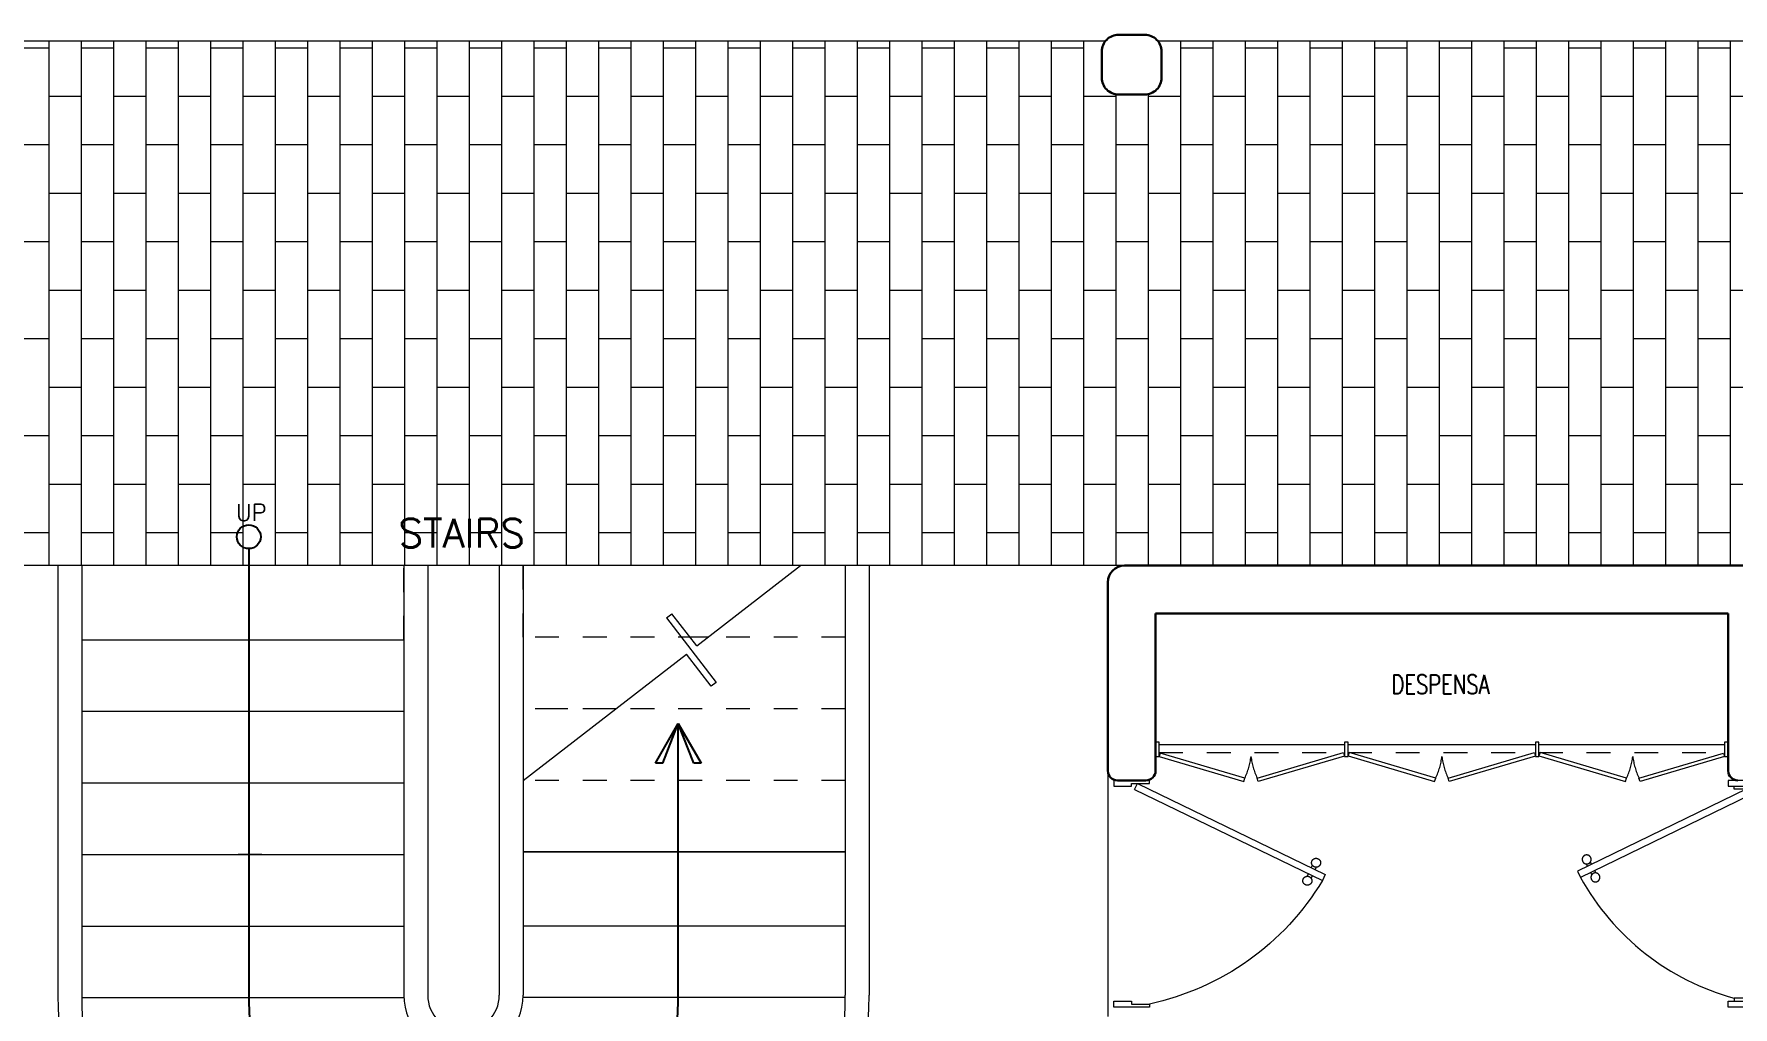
# Model space of a CAD drawing. Header units: metres. Extents: x -44 to 358, y -286 to 66.
# Drawn here: x 29.79 to 36.91, y -86.72 to -82.64 of the extents above; entities that cross this region are included whole.
import ezdxf

# ---------------------------------------------------------------- set-up
doc = ezdxf.new("R2010")
doc.units = ezdxf.units.M
doc.header["$LTSCALE"] = 0.3
doc.linetypes.add('DASHED', pattern=[0.75, 0.5, -0.25])
for name, color, linetype, lineweight in [('A-DOOR', 7, 'Continuous', 5), ('A-WALL', 7, 'Continuous', 30), ('baños', 141, 'Continuous', 0), ('Columnas', 7, 'Continuous', 18), ('MOB FIJOS', 251, 'Continuous', 0), ('muros bajitos', 252, 'Continuous', 5), ('piso', 251, 'Continuous', 18), ('PROYECCION', 9, 'DASHED', 0)]:
    doc.layers.add(name, color=color, linetype=linetype, lineweight=lineweight)
doc.layers.add('hatch piso', color=253, linetype='Continuous', lineweight=0, transparency=0.7)
doc.layers.add('TEXTOS', color=4, linetype='Continuous')
doc.styles.add('Arch-Dim', font='romans.shx', dxfattribs={"width": 0.75})
doc.styles.add('Roman', font='romans')

# ---------------------------------------------------------------- blocks, each defined once
blk = doc.blocks.new('puerta 1.00')
at = {"layer": 'A-DOOR'}
for p, q in [((-0.15, -0.0125), (-0.9369, -0.3949)), ((-0.1376, -0.038), (-0.9245, -0.4204)), ((-0.1376, -0.038), (-0.15, -0.0125)), ((-0.8777, -0.3661), (-0.8826, -0.3559)), ((-0.9369, -0.3949), (-0.9245, -0.4204)), ((-0.8946, -0.3743), (-0.8996, -0.3641)), ((-0.8822, -0.3998), (-0.8772, -0.4101)), ((-0.8653, -0.3916), (-0.8603, -0.4018))]:
    blk.add_line(p, q, dxfattribs=at)
for points in [[(-0.05, 0), (-0.05, -0.025), (-0.125, -0.025), (-0.125, -0.0125), (-0.2, -0.0125), (-0.2, 0), (-0.05, 0)], [(-0.05, -0.95), (-0.05, -0.925), (-0.125, -0.925), (-0.125, -0.9375), (-0.2, -0.9375), (-0.2, -0.95), (-0.05, -0.95)]]:
    blk.add_lwpolyline(points, dxfattribs=at)
blk.add_arc((0.0366, 0.1602), 1.1229, 211.13358, 257.83427, dxfattribs=at)
for points in [[(-0.8982, -0.3642), (-0.9033, -0.3642), (-0.912, -0.3591), (-0.917, -0.3504), (-0.917, -0.3403), (-0.912, -0.3316), (-0.9033, -0.3265), (-0.8932, -0.3265), (-0.8844, -0.3316), (-0.8794, -0.3403), (-0.8794, -0.3504), (-0.8844, -0.3591), (-0.8932, -0.3642), (-0.8982, -0.3642)], [(-0.8617, -0.4394), (-0.8667, -0.4394), (-0.8754, -0.4344), (-0.8805, -0.4256), (-0.8805, -0.4156), (-0.8754, -0.4068), (-0.8667, -0.4018), (-0.8566, -0.4018), (-0.8479, -0.4068), (-0.8428, -0.4156), (-0.8428, -0.4257), (-0.8479, -0.4344), (-0.8566, -0.4394), (-0.8617, -0.4394)]]:
    blk.add_open_spline(points, degree=2, dxfattribs=at)
blk = doc.blocks.new('A$C0952172f')
at = {"layer": 'A-DOOR'}
for p, q in [((0.569, 1.4639), (0.5435, 1.4515)), ((0.887, 0.7445), (0.5435, 1.4515)), ((0.9125, 0.7569), (0.569, 1.4639)), ((0.5895, 1.4216), (0.5997, 1.4265)), ((0.564, 1.4092), (0.5538, 1.4042)), ((0.5723, 1.3923), (0.562, 1.3873)), ((0.5977, 1.4046), (0.608, 1.4096)), ((0.887, 0.7193), (0.5435, 0.0124)), ((0.887, 0.7445), (0.9125, 0.7569)), ((0.887, 0.7193), (0.9125, 0.707)), ((0.9125, 0.707), (0.569, 0)), ((0.5723, 0.0716), (0.562, 0.0766)), ((0.569, 0), (0.5435, 0.0124)), ((0.564, 0.0547), (0.5538, 0.0597)), ((0.5895, 0.0423), (0.5997, 0.0374)), ((0.5977, 0.0592), (0.608, 0.0543))]:
    blk.add_line(p, q, dxfattribs=at)
for points in [[(0, 0.8319), (0.025, 0.8319), (0.025, 0.6319), (0, 0.6319)], [(0.0375, 0.8069), (0.025, 0.8069), (0.025, 0.6569), (0.0375, 0.6569)], [(0.9125, 0.8069), (0.925, 0.8069), (0.925, 0.6569), (0.9125, 0.6569)], [(0.95, 0.8319), (0.925, 0.8319), (0.925, 0.6319), (0.95, 0.6319)]]:
    blk.add_lwpolyline(points, close=True, dxfattribs=at)
for centre, start, end in [((1.0509, 0.5323), 118.90198, 164.83585), ((1.0509, 0.9316), 195.16415, 241.09802)]:
    blk.add_arc(centre, 1.05, start, end, dxfattribs=at)
for points in [[(0.5997, 1.4252), (0.5997, 1.4303), (0.6047, 1.439), (0.6135, 1.444), (0.6236, 1.444), (0.6323, 1.439), (0.6373, 1.4302), (0.6373, 1.4202), (0.6323, 1.4114), (0.6236, 1.4064), (0.6135, 1.4064), (0.6047, 1.4114), (0.5997, 1.4202), (0.5997, 1.4252)], [(0.5244, 1.3886), (0.5244, 1.3937), (0.5295, 1.4024), (0.5382, 1.4075), (0.5483, 1.4074), (0.557, 1.4024), (0.5621, 1.3937), (0.5621, 1.3836), (0.557, 1.3748), (0.5483, 1.3698), (0.5382, 1.3698), (0.5295, 1.3749), (0.5244, 1.3836), (0.5244, 1.3886)], [(0.5244, 0.0753), (0.5244, 0.0702), (0.5295, 0.0615), (0.5382, 0.0564), (0.5483, 0.0564), (0.557, 0.0615), (0.5621, 0.0702), (0.5621, 0.0803), (0.557, 0.089), (0.5483, 0.0941), (0.5382, 0.0941), (0.5295, 0.089), (0.5244, 0.0803), (0.5244, 0.0753)], [(0.5997, 0.0387), (0.5997, 0.0336), (0.6047, 0.0249), (0.6135, 0.0199), (0.6236, 0.0199), (0.6323, 0.0249), (0.6373, 0.0337), (0.6373, 0.0437), (0.6323, 0.0525), (0.6236, 0.0575), (0.6135, 0.0575), (0.6047, 0.0525), (0.5997, 0.0437), (0.5997, 0.0387)]]:
    blk.add_open_spline(points, degree=2, dxfattribs=at)
blk = doc.blocks.new('PL BASE 1N NASAS 09')
at = {"layer": 'A-WALL'}
for p, q in [((-106.3611, -49.2497), (-100.0011, -49.2497)), ((-106.4311, -49.3197), (-106.4311, -50.1097)), ((-106.2311, -49.4497), (-106.2311, -50.1097)), ((-106.2311, -49.4497), (-103.8311, -49.4497)), ((-103.8311, -49.4497), (-103.8311, -50.1097)), ((-106.3911, -50.1497), (-106.2711, -50.1497))]:
    blk.add_line(p, q, dxfattribs=at)
blk.add_lwpolyline([(-106.3861, -47.2748), (-106.2761, -47.2748, 0.414214), (-106.2061, -47.2048), (-106.2061, -47.0948, 0.414214), (-106.2761, -47.0248), (-106.3861, -47.0248, 0.414214), (-106.4561, -47.0948), (-106.4561, -47.2048, 0.414214)], format="xyb", close=True, dxfattribs=at)
for centre, radius, start, end in [((-106.3611, -49.3197), 0.07, 90, 180), ((-106.3911, -50.1097), 0.04, 180, 270), ((-106.2711, -50.1097), 0.04, 270, 0), ((-103.7911, -50.1097), 0.04, 180, 270)]:
    blk.add_arc(centre, radius, start, end, dxfattribs=at)
at = {"layer": 'MOB FIJOS'}
for points in [[(-106.2161, -49.9897), (-106.2311, -49.9897), (-106.2311, -50.0497), (-106.2161, -50.0497)], [(-106.2118, -50.0353), (-106.2161, -50.0497), (-105.8614, -50.1549), (-105.8571, -50.1406)], [(-105.4437, -50.0335), (-105.4395, -50.0479), (-105.8008, -50.1549), (-105.8051, -50.1406)], [(-105.4244, -49.9897), (-105.4394, -49.9897), (-105.4394, -50.0497), (-105.4244, -50.0497)], [(-105.4201, -50.0329), (-105.4243, -50.0473), (-105.0614, -50.1549), (-105.0571, -50.1406)], [(-104.6437, -50.0334), (-104.6394, -50.0478), (-105.0008, -50.1549), (-105.0051, -50.1406)], [(-104.6244, -49.9897), (-104.6394, -49.9897), (-104.6394, -50.0497), (-104.6244, -50.0497)], [(-104.6199, -50.0329), (-104.6242, -50.0473), (-104.2614, -50.1549), (-104.2571, -50.1406)], [(-103.8503, -50.0353), (-103.8461, -50.0497), (-104.2008, -50.1549), (-104.2051, -50.1406)], [(-103.8311, -49.9897), (-103.8461, -49.9897), (-103.8461, -50.0497), (-103.8311, -50.0497)]]:
    blk.add_lwpolyline(points, close=True, dxfattribs=at)
at = {"layer": 'muros bajitos'}
for p, q in [((-110.8311, -49.2497), (-110.8311, -51.0497)), ((-110.7311, -49.2497), (-110.7311, -51.0497)), ((-109.3811, -49.2497), (-109.3811, -51.0497)), ((-109.2811, -49.2497), (-109.2811, -51.0497)), ((-108.9811, -49.2497), (-108.9811, -51.0497)), ((-108.8811, -49.2497), (-108.8811, -51.0497)), ((-107.5311, -49.2497), (-107.5311, -51.0497)), ((-107.4311, -49.2497), (-107.4311, -51.0497)), ((-109.976, -50.4602), (-110.076, -50.4602))]:
    blk.add_line(p, q, dxfattribs=at)
for radius, end in [(1.7, 0.00098), (1.6, 0.00098), (0.25, 0), (0.15, 0)]:
    blk.add_arc((-109.1311, -51.0497), radius, 180, end, dxfattribs=at)
at = {"layer": 'piso'}
for p, q in [((-111.8253, -47.0498), (-106.4397, -47.0498)), ((-106.2225, -47.0498), (-103.2716, -47.0498)), ((-106.3611, -49.2497), (-111.8711, -49.2497)), ((-108.1532, -49.5863), (-107.7183, -49.2497)), ((-108.2808, -49.4691), (-108.2577, -49.4512)), ((-108.2808, -49.4691), (-108.0717, -49.7392)), ((-108.1532, -49.5863), (-108.2577, -49.4512)), ((-108.1815, -49.5497), (-108.2184, -49.5497)), ((-110.7311, -49.5602), (-109.3811, -49.5602)), ((-108.8811, -50.1497), (-108.1971, -49.6203)), ((-108.0926, -49.7554), (-108.1971, -49.6203)), ((-108.0717, -49.7392), (-108.0926, -49.7554)), ((-110.7311, -49.8602), (-109.3811, -49.8602)), ((-106.2161, -49.9997), (-105.4394, -49.9997)), ((-105.4244, -49.9997), (-104.6394, -49.9997)), ((-104.6244, -49.9997), (-103.8461, -49.9997)), ((-106.4311, -50.1097), (-106.4311, -51.1397)), ((-110.7311, -50.1602), (-109.3811, -50.1602)), ((-110.7311, -50.4602), (-109.3811, -50.4602)), ((-110.7311, -50.4602), (-109.3811, -50.4602)), ((-107.5311, -50.4497), (-108.8811, -50.4497)), ((-108.8811, -50.4497), (-107.5311, -50.4497)), ((-110.7311, -50.7602), (-109.3811, -50.7602)), ((-107.5311, -50.7602), (-108.8811, -50.7602)), ((-110.731, -51.0602), (-109.3811, -51.0602)), ((-107.5311, -51.0602), (-108.8811, -51.0602))]:
    blk.add_line(p, q, dxfattribs=at)
at = {"layer": 'piso', "linetype": 'DASHED', "ltscale": 0.1}
for p, q in [((-109.3811, -49.5602), (-109.3811, -49.2497)), ((-108.8811, -49.5497), (-108.8811, -49.2497)), ((-107.4311, -49.2497), (-108.8811, -49.2497)), ((-107.5311, -49.5497), (-108.8811, -49.5497)), ((-108.1059, -49.5497), (-108.1815, -49.5497)), ((-107.5311, -49.8497), (-108.8811, -49.8497)), ((-108.4935, -49.8497), (-108.8811, -49.8497)), ((-107.5311, -50.1497), (-108.8811, -50.1497))]:
    blk.add_line(p, q, dxfattribs=at)
at = {"layer": 'PROYECCION', "color": 252, "linetype": 'DASHED', "ltscale": 0.1}
for p, q in [((-106.2161, -50.0331), (-105.4394, -50.0331)), ((-105.4244, -50.0331), (-104.6394, -50.0331)), ((-104.6244, -50.0331), (-103.8461, -50.0331))]:
    blk.add_line(p, q, dxfattribs=at)
for centre, start, end in [((-106.1217, -50.0156), 334.73156, 353.31139), ((-105.5404, -50.0156), 186.68861, 205.26844), ((-105.3217, -50.0156), 334.73156, 353.31139), ((-104.7404, -50.0156), 186.68861, 205.26844), ((-104.5217, -50.0156), 334.73156, 353.31139), ((-103.9404, -50.0156), 186.68861, 205.26844)]:
    blk.add_arc(centre, 0.2927, start, end, dxfattribs=at)
at = {"layer": 'TEXTOS'}
for p, q in [((-110.0311, -49.1784), (-110.0311, -51.0747)), ((-108.3268, -50.077), (-108.2311, -49.9112)), ((-108.2958, -50.077), (-108.2311, -49.9112)), ((-108.2311, -51.0747), (-108.2311, -49.9112)), ((-108.2311, -49.9112), (-108.1353, -50.077)), ((-108.1663, -50.077), (-108.2311, -49.9112)), ((-108.2958, -50.077), (-108.3268, -50.077)), ((-108.1353, -50.077), (-108.1663, -50.077))]:
    blk.add_line(p, q, dxfattribs=at)
blk.add_circle((-110.0311, -49.1284), 0.05, dxfattribs=at)
for start, end in [(180, 270), (270, 0)]:
    blk.add_arc((-109.1311, -51.0747), 0.9, start, end, dxfattribs=at)
at = {"color": 1, "rotation": 90}
blk.add_blockref('A$C0952172f', (-102.9991, -51.0997), dxfattribs=at)
at = {"layer": 'A-DOOR', "xscale": -1}
blk.add_blockref('puerta 1.00', (-106.4565, -50.1497), dxfattribs=at)
at = {"layer": 'TEXTOS'}
for s, width, gutter_width, insert, char_height, attachment_point, style in [('UP', 109.130705, 50, (-110.0848, -48.9921), 0.07, 1, 'Roman'), ('DESPENSA', 1.167714, 1, (-105.2428, -49.7874), 0.08, 7, 'Arch-Dim')]:
    blk.add_mtext_dynamic_manual_height_columns(s, width=width, gutter_width=gutter_width, heights=[0], dxfattribs=dict(at, insert=insert, char_height=char_height, attachment_point=attachment_point, style=style))
at = {"layer": 'TEXTOS', "insert": (-110.8289, -49.1731), "char_height": 0.15, "width": 3.404877, "attachment_point": 7}
blk.add_mtext('\\pi1.4253;{\\Fromans|c0;\\H0.8x;STAIRS}', dxfattribs=at)
blk = doc.blocks.new('A$C74a5ad94')
at = {"layer": 'hatch piso'}
h = blk.add_hatch(dxfattribs=at)
h.set_pattern_fill('AR-BRSTD', color=256, scale=0.002, angle=-90)
h.set_pattern_definition([(270, (-39.51174, 199.95658), (0.1354836, -2e-17), []), (0, (-39.51174, 199.95658), (0.1354836, 0.2032), [0.1354836, -0.1354836])])
edge = h.paths.add_edge_path()
edge.add_line((31.5646, 15.0946), (32.4646, 15.0946))
edge.add_line((32.4646, 15.0946), (32.4646, 16.3946))
edge.add_line((32.4646, 16.3946), (25.7672, 16.3946))
edge.add_line((25.7672, 16.3946), (25.7672, 16.2196))
edge.add_line((25.7672, 16.2196), (25.6172, 16.2196))
edge.add_line((25.6172, 16.2196), (25.6172, 16.4001))
edge.add_line((25.6172, 16.4001), (23.822, 16.4001))
edge.add_line((23.822, 16.4001), (23.822, 14.8946))
edge.add_line((23.822, 14.8946), (25.0598, 14.8946))
edge.add_arc((25.1096, 14.9438), 0.07, 180, 224.67274, ccw=False)
edge.add_line((25.0396, 14.9438), (25.0396, 15.0538))
edge.add_arc((25.1096, 15.0538), 0.07, 90, 180, ccw=False)
edge.add_line((25.1096, 15.1238), (25.2196, 15.1238))
edge.add_arc((25.2196, 15.0538), 0.07, 0, 90, ccw=False)
edge.add_line((25.2896, 15.0538), (25.2896, 14.9438))
edge.add_arc((25.2196, 14.9438), 0.07, -44.67274, 0, ccw=False)
edge.add_line((25.2694, 14.8946), (28.2598, 14.8946))
edge.add_arc((28.3096, 14.9438), 0.07, 180, 224.67276, ccw=False)
edge.add_line((28.2396, 14.9438), (28.2396, 15.0538))
edge.add_arc((28.3096, 15.0538), 0.07, 90, 180, ccw=False)
edge.add_line((28.3096, 15.1238), (28.4196, 15.1238))
edge.add_arc((28.4196, 15.0538), 0.07, 0, 90, ccw=False)
edge.add_line((28.4896, 15.0538), (28.4896, 14.9438))
edge.add_arc((28.4196, 14.9438), 0.07, -90, 0, ccw=False)
edge.add_line((28.4196, 14.8738), (28.3096, 14.8738))
edge.add_arc((28.3096, 14.9438), 0.07, 229.9948, 270, ccw=False)
edge.add_line((28.2646, 14.8902), (28.2646, 12.9185))
edge.add_arc((28.3096, 12.8649), 0.07, 90, 130.0052, ccw=False)
edge.add_line((28.3096, 12.9349), (28.4196, 12.9349))
edge.add_arc((28.4196, 12.8649), 0.07, 0, 90, ccw=False)
edge.add_line((28.4896, 12.8649), (28.4896, 12.7549))
edge.add_arc((28.4196, 12.7549), 0.07, -90, 0, ccw=False)
edge.add_line((28.4196, 12.6849), (28.3096, 12.6849))
edge.add_arc((28.3096, 12.7549), 0.07, 229.9948, 270, ccw=False)
edge.add_line((28.2646, 12.7013), (28.2646, 9.1185))
edge.add_arc((28.3096, 9.0649), 0.07, 90, 130.0052, ccw=False)
edge.add_line((28.3096, 9.1349), (28.4196, 9.1349))
edge.add_arc((28.4196, 9.0649), 0.07, 0, 90, ccw=False)
edge.add_line((28.4896, 9.0649), (28.4896, 8.9549))
edge.add_arc((28.4196, 8.9549), 0.07, -90, 0, ccw=False)
edge.add_line((28.4196, 8.8849), (28.3096, 8.8849))
edge.add_arc((28.3096, 8.9549), 0.07, 180, 270, ccw=False)
edge.add_line((28.2396, 8.9549), (28.2396, 9.0649))
edge.add_arc((28.3096, 9.0649), 0.07, 149.84805, 180, ccw=False)
edge.add_line((28.2491, 9.1), (25.2732, 9.1))
edge.add_arc((25.2196, 9.055), 0.07, 0, 40.0052, ccw=False)
edge.add_line((25.2896, 9.055), (25.2896, 8.945))
edge.add_arc((25.2196, 8.945), 0.07, -90, 0, ccw=False)
edge.add_line((25.2196, 8.875), (25.1096, 8.875))
edge.add_arc((25.1096, 8.945), 0.07, 180, 270, ccw=False)
edge.add_line((25.0396, 8.945), (25.0396, 9.055))
edge.add_arc((25.1096, 9.055), 0.07, 139.9948, 180, ccw=False)
edge.add_line((25.056, 9.1), (19.6704, 9.1))
edge.add_arc((19.6168, 9.055), 0.07, 0, 40.0052, ccw=False)
edge.add_line((19.6868, 9.055), (19.6868, 8.945))
edge.add_arc((19.6168, 8.945), 0.07, -90, 0, ccw=False)
edge.add_line((19.6168, 8.875), (19.5068, 8.875))
edge.add_arc((19.5068, 8.945), 0.07, 180, 270, ccw=False)
edge.add_line((19.4368, 8.945), (19.4368, 9.055))
edge.add_arc((19.5068, 9.055), 0.07, 139.9948, 180, ccw=False)
edge.add_line((19.4532, 9.1), (15.6646, 9.1))
edge.add_line((15.6646, 9.1), (15.6646, 8.9))
edge.add_line((15.6646, 8.9), (13.5646, 8.9))
edge.add_line((13.5646, 8.9), (13.5646, 7.3001))
edge.add_line((13.5646, 7.3001), (17.0646, 7.3001))
edge.add_line((17.0646, 7.3001), (17.0646, 6.9001))
edge.add_line((17.0646, 6.9001), (31.5646, 6.9001))
edge.add_line((31.5646, 6.9001), (31.5646, 15.0946))
at = {"layer": 'baños'}
blk.add_blockref('PL BASE 1N NASAS 09', (131.4957, 56.1498), dxfattribs=at)

msp = doc.modelspace()

# ---------------------------------------------------------------- block references
at = {"layer": 'Columnas', "ltscale": 0.2}
msp.add_blockref('A$C74a5ad94', (9.2272544, -91.7655679), dxfattribs=at)

doc.saveas('drawing.dxf')
